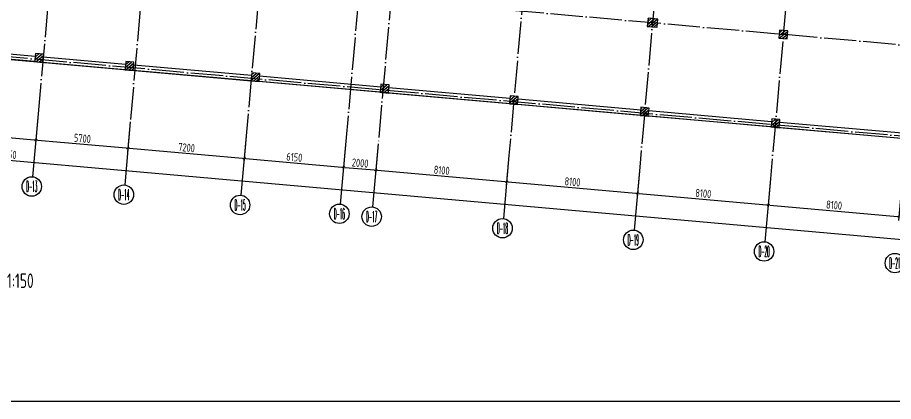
# Model space of a CAD drawing. Header units: millimetres. Extents: x 156735 to 386235, y 467499 to 703525.
# Drawn here: x 278909 to 332942, y 467499 to 491173 of the extents above; entities that cross this region are included whole.
import ezdxf
from ezdxf.enums import TextEntityAlignment as Align

# ---------------------------------------------------------------- set-up
doc = ezdxf.new("R2010")
doc.units = ezdxf.units.MM
doc.header["$LTSCALE"] = 100
doc.header["$PDMODE"] = 35
doc.header["$PDSIZE"] = 200
doc.linetypes.add('DOTE', pattern=[2.42, 2, -0.2, 0.02, -0.2])
for name, color, linetype in [('B-TEXT', 7, 'Continuous'), ('COLU', 7, 'Continuous'), ('h斜线-柱', 7, 'Continuous'), ('Q-AXIS', 3, 'Continuous'), ('Q-dote', 253, 'DOTE'), ('Q-TEXT', 2, 'Continuous'), ('WALL', 3, 'Continuous')]:
    doc.layers.add(name, color=color, linetype=linetype)
doc.styles.add('_TCH_AXIS', font='COMPLEX', dxfattribs={"bigfont": 'GBCBIG'})
doc.styles.add('COMPLEX', font='tssdeng.shx', dxfattribs={"width": 0.7, "bigfont": 'tssdchn.shx'})
doc.styles.add('TSSD_Dimension', font='Tssdeng.shx', dxfattribs={"width": 0.7, "bigfont": 'hztxt.shx'})
doc.styles.add('TSSD_REIN', font='Tssdeng.shx', dxfattribs={"width": 0.7, "bigfont": 'hztxt.shx'})
doc.dimstyles.new('TSSD_100_100$0', dxfattribs={"dimtxt": 300, "dimasz": 100, "dimexe": 250, "dimexo": 250, "dimgap": 100, "dimtad": 1, "dimdec": 0, "dimzin": 0, "dimdsep": 46, "dimtxsty": 'TSSD_Dimension', "dimblk": '_tsdbk', "dimblk1": '_tsdbk', "dimblk2": '_tsdbk', "dimsah": 1, "dimcen": 0, "dimclrt": 7, "dimadec": 0, "dimazin": 0, "dimtfac": 1, "dimtdec": 0, "dimtix": 1, "dimtmove": 2, "dimatfit": 3, "dimldrblk": '_tsdbk', "dimfxl": 1, "dimtolj": 1, "dimtzin": 0, "dimarcsym": 0})
pattern_1 = [(39.931646, (-467527.32, -323147.44), (-81.517904, 97.384965), [])]

# ---------------------------------------------------------------- blocks, each defined once
blk = doc.blocks.new('_tsdbk')
blk.add_line((-1, 0), (0, 0))
at = {"const_width": 0.5}
blk.add_lwpolyline([(-0.7, -0.7), (0.7, 0.7)], dxfattribs=at)
blk = doc.blocks.new('*D113')
at = {"layer": 'Defpoints', "color": 0}
for p in [(195618, 492739), (361118, 478060), (360853, 475069)]:
    blk.add_point(p, dxfattribs=at)
at = {"layer": 'Q-AXIS', "color": 0, "lineweight": -2}
for p, q in [((195596, 492490), (195330, 489498)), ((195452, 489738), (360753, 475078)), ((361096, 477811), (360831, 474820))]:
    blk.add_line(p, q, dxfattribs=at)
at = {"layer": 'Q-AXIS', "color": 0, "lineweight": -2, "xscale": 100, "yscale": 100, "zscale": 100}
for p, rotation in [((195352, 489747), 174.9316457824843), ((360853, 475069), 354.9316457824842)]:
    blk.add_blockref('_tsdbk', p, dxfattribs=dict(at, rotation=rotation))
at = {"layer": 'Q-AXIS', "color": 7, "insert": (278133, 482757), "char_height": 500, "attachment_point": 5, "rotation": 354.9316, "style": 'TSSD_Dimension'}
blk.add_mtext('\\A1;166150', dxfattribs=at)
blk = doc.blocks.new('*D356')
at = {"layer": 'Defpoints', "color": 0}
for p in [(301153, 483379), (309222, 482663), (309079, 481049)]:
    blk.add_point(p, dxfattribs=at)
at = {"layer": 'Q-AXIS', "color": 0, "lineweight": -2}
for p, q in [((301131, 483130), (300988, 481515)), ((309200, 482414), (309057, 480800)), ((301110, 481755), (308979, 481057))]:
    blk.add_line(p, q, dxfattribs=at)
at = {"layer": 'Q-AXIS', "color": 0, "lineweight": -2, "xscale": 100, "yscale": 100, "zscale": 100}
for p, rotation in [((301010, 481764), 174.9316457824843), ((309079, 481049), 354.9316457824842)]:
    blk.add_blockref('_tsdbk', p, dxfattribs=dict(at, rotation=rotation))
at = {"layer": 'Q-AXIS', "color": 7, "insert": (305075, 481755), "char_height": 500, "attachment_point": 5, "rotation": 354.9316, "style": 'TSSD_Dimension'}
blk.add_mtext('\\A1;8100', dxfattribs=at)
blk = doc.blocks.new('_AXISO')
blk.add_circle((0, 0), 0.5)
at = {"layer": 'B-TEXT', "style": 'COMPLEX', "width": 1.450893}
blk.add_attdef('A', text='', height=0.56, dxfattribs=at).set_placement((0.249375, -0.28), (0.749375, -0.28), align=Align.FIT)
blk = doc.blocks.new('*D357')
at = {"layer": 'Defpoints', "color": 0}
for p in [(285863, 484735), (293035, 484099), (292892, 482484)]:
    blk.add_point(p, dxfattribs=at)
at = {"layer": 'Q-AXIS', "color": 0, "lineweight": -2}
for p, q in [((285841, 484486), (285698, 482871)), ((293013, 483850), (292870, 482235)), ((285820, 483111), (292793, 482493))]:
    blk.add_line(p, q, dxfattribs=at)
at = {"layer": 'Q-AXIS', "color": 0, "lineweight": -2, "xscale": 100, "yscale": 100, "zscale": 100}
for p, rotation in [((285720, 483120), 174.9316457824843), ((292892, 482484), 354.9316457824842)]:
    blk.add_blockref('_tsdbk', p, dxfattribs=dict(at, rotation=rotation))
at = {"layer": 'Q-AXIS', "color": 7, "insert": (289337, 483151), "char_height": 500, "attachment_point": 5, "rotation": 354.9316, "style": 'TSSD_Dimension'}
blk.add_mtext('\\A1;7200', dxfattribs=at)
blk = doc.blocks.new('*D358')
at = {"layer": 'Defpoints', "color": 0}
for p in [(280186, 485238), (285863, 484735), (285720, 483120)]:
    blk.add_point(p, dxfattribs=at)
at = {"layer": 'Q-AXIS', "color": 0, "lineweight": -2}
for p, q in [((280164, 484989), (280020, 483375)), ((285841, 484486), (285698, 482871)), ((280142, 483615), (285621, 483129))]:
    blk.add_line(p, q, dxfattribs=at)
at = {"layer": 'Q-AXIS', "color": 0, "lineweight": -2, "xscale": 100, "yscale": 100, "zscale": 100}
for p, rotation in [((280043, 483624), 174.9316457824843), ((285720, 483120), 354.9316457824842)]:
    blk.add_blockref('_tsdbk', p, dxfattribs=dict(at, rotation=rotation))
at = {"layer": 'Q-AXIS', "color": 7, "insert": (282912, 483721), "char_height": 500, "attachment_point": 5, "rotation": 354.9316, "style": 'TSSD_Dimension'}
blk.add_mtext('\\A1;5700', dxfattribs=at)
blk = doc.blocks.new('*D359')
at = {"layer": 'Defpoints', "color": 0}
for p in [(274209, 485768), (280186, 485238), (280043, 483624)]:
    blk.add_point(p, dxfattribs=at)
at = {"layer": 'Q-AXIS', "color": 0, "lineweight": -2}
for p, q in [((274187, 485519), (274044, 483905)), ((280164, 484989), (280020, 483375)), ((274166, 484145), (279943, 483633))]:
    blk.add_line(p, q, dxfattribs=at)
at = {"layer": 'Q-AXIS', "color": 0, "lineweight": -2, "xscale": 100, "yscale": 100, "zscale": 100}
for p, rotation in [((274066, 484154), 174.9316457824843), ((280043, 483624), 354.9316457824842)]:
    blk.add_blockref('_tsdbk', p, dxfattribs=dict(at, rotation=rotation))
at = {"layer": 'Q-AXIS', "color": 7, "insert": (277085, 484238), "char_height": 500, "attachment_point": 5, "rotation": 354.9316, "style": 'TSSD_Dimension'}
blk.add_mtext('\\A1;6000', dxfattribs=at)
blk = doc.blocks.new('*D361')
at = {"layer": 'Defpoints', "color": 0}
for p in [(293035, 484099), (299161, 483555), (299018, 481941)]:
    blk.add_point(p, dxfattribs=at)
at = {"layer": 'Q-AXIS', "color": 0, "lineweight": -2}
for p, q in [((293013, 483850), (292870, 482235)), ((299139, 483306), (298996, 481692)), ((292992, 482475), (298918, 481950))]:
    blk.add_line(p, q, dxfattribs=at)
at = {"layer": 'Q-AXIS', "color": 0, "lineweight": -2, "xscale": 100, "yscale": 100, "zscale": 100}
for p, rotation in [((292892, 482484), 174.9316457824843), ((299018, 481941), 354.9316457824842)]:
    blk.add_blockref('_tsdbk', p, dxfattribs=dict(at, rotation=rotation))
at = {"layer": 'Q-AXIS', "color": 7, "insert": (295986, 482561), "char_height": 500, "attachment_point": 5, "rotation": 354.9316, "style": 'TSSD_Dimension'}
blk.add_mtext('\\A1;6150', dxfattribs=at)
blk = doc.blocks.new('*D362')
at = {"layer": 'Defpoints', "color": 0}
for p in [(299161, 483555), (301153, 483379), (301010, 481764)]:
    blk.add_point(p, dxfattribs=at)
at = {"layer": 'Q-AXIS', "color": 0, "lineweight": -2}
for p, q in [((299139, 483306), (298996, 481692)), ((301131, 483130), (300988, 481515)), ((299118, 481932), (300911, 481773))]:
    blk.add_line(p, q, dxfattribs=at)
at = {"layer": 'Q-AXIS', "color": 0, "lineweight": -2, "xscale": 100, "yscale": 100, "zscale": 100}
for p, rotation in [((299018, 481941), 174.9316457824843), ((301010, 481764), 354.9316457824842)]:
    blk.add_blockref('_tsdbk', p, dxfattribs=dict(at, rotation=rotation))
at = {"layer": 'Q-AXIS', "color": 7, "insert": (300045, 482201), "char_height": 500, "attachment_point": 5, "rotation": 354.9316, "style": 'TSSD_Dimension'}
blk.add_mtext('\\A1;2000', dxfattribs=at)
blk = doc.blocks.new('*D368')
at = {"layer": 'Defpoints', "color": 0}
for p in [(317290, 481947), (325358, 481232), (325215, 479617)]:
    blk.add_point(p, dxfattribs=at)
at = {"layer": 'Q-AXIS', "color": 0, "lineweight": -2}
for p, q in [((317268, 481698), (317125, 480084)), ((325336, 480983), (325193, 479368)), ((317247, 480324), (325116, 479626))]:
    blk.add_line(p, q, dxfattribs=at)
at = {"layer": 'Q-AXIS', "color": 0, "lineweight": -2, "xscale": 100, "yscale": 100, "zscale": 100}
for p, rotation in [((317147, 480333), 174.9316457824843), ((325215, 479617), 354.9316457824842)]:
    blk.add_blockref('_tsdbk', p, dxfattribs=dict(at, rotation=rotation))
at = {"layer": 'Q-AXIS', "color": 7, "insert": (321212, 480324), "char_height": 500, "attachment_point": 5, "rotation": 354.9316, "style": 'TSSD_Dimension'}
blk.add_mtext('\\A1;8100', dxfattribs=at)
blk = doc.blocks.new('*D369')
at = {"layer": 'Defpoints', "color": 0}
for p in [(325358, 481232), (333427, 480516), (333284, 478902)]:
    blk.add_point(p, dxfattribs=at)
at = {"layer": 'Q-AXIS', "color": 0, "lineweight": -2}
for p, q in [((325336, 480983), (325193, 479368)), ((333405, 480267), (333261, 478653)), ((325315, 479609), (333184, 478911))]:
    blk.add_line(p, q, dxfattribs=at)
at = {"layer": 'Q-AXIS', "color": 0, "lineweight": -2, "xscale": 100, "yscale": 100, "zscale": 100}
for p, rotation in [((325215, 479617), 174.9316457824843), ((333284, 478902), 354.9316457824842)]:
    blk.add_blockref('_tsdbk', p, dxfattribs=dict(at, rotation=rotation))
at = {"layer": 'Q-AXIS', "color": 7, "insert": (329280, 479608), "char_height": 500, "attachment_point": 5, "rotation": 354.9316, "style": 'TSSD_Dimension'}
blk.add_mtext('\\A1;8100', dxfattribs=at)
blk = doc.blocks.new('*D373')
at = {"layer": 'Defpoints', "color": 0}
for p in [(309222, 482663), (317290, 481947), (317147, 480333)]:
    blk.add_point(p, dxfattribs=at)
at = {"layer": 'Q-AXIS', "color": 0, "lineweight": -2}
for p, q in [((309200, 482414), (309057, 480800)), ((317268, 481698), (317125, 480084)), ((309178, 481040), (317047, 480342))]:
    blk.add_line(p, q, dxfattribs=at)
at = {"layer": 'Q-AXIS', "color": 0, "lineweight": -2, "xscale": 100, "yscale": 100, "zscale": 100}
for p, rotation in [((309079, 481049), 174.9316457824843), ((317147, 480333), 354.9316457824842)]:
    blk.add_blockref('_tsdbk', p, dxfattribs=dict(at, rotation=rotation))
at = {"layer": 'Q-AXIS', "color": 7, "insert": (313144, 481039), "char_height": 500, "attachment_point": 5, "rotation": 354.9316, "style": 'TSSD_Dimension'}
blk.add_mtext('\\A1;8100', dxfattribs=at)

msp = doc.modelspace()

# ---------------------------------------------------------------- hatches: boundary and pattern name
at = {"layer": 'h斜线-柱'}
h = msp.add_hatch(dxfattribs=at)
h.set_pattern_fill('ANSI31', color=256, scale=40, angle=-5.06835, style=0)
h.set_pattern_definition([(39.931646, (-483663.42, -321709.97), (-81.517904, 97.384965), [])])
h.paths.add_polyline_path([(317758.8, 490627.8), (318356.4, 490574.8), (318400.6, 491072.8), (317803, 491125.8)])
h = msp.add_hatch(dxfattribs=at)
h.set_pattern_fill('ANSI31', color=256, scale=40, angle=-5.06835, style=0)
h.set_pattern_definition(pattern_1)
h.paths.add_polyline_path([(325876.4, 489901.5), (326374.4, 489857.3), (326418.6, 490355.3), (325920.5, 490399.5)])
h = msp.add_hatch(dxfattribs=at)
h.set_pattern_fill('ANSI31', color=256, scale=40, angle=-5.06835, style=0)
h.set_pattern_definition(pattern_1)
h.paths.add_polyline_path([(279968.8, 488451.5), (280466.8, 488407.3), (280511, 488905.3), (280012.9, 488949.5)])
h = msp.add_hatch(dxfattribs=at)
h.set_pattern_fill('ANSI31', color=256, scale=40, angle=-5.06835, style=0)
h.set_pattern_definition(pattern_1)
h.paths.add_polyline_path([(285546.9, 487956.7), (286044.9, 487912.6), (286089.1, 488410.6), (285591, 488454.8)])
h = msp.add_hatch(dxfattribs=at)
h.set_pattern_fill('ANSI31', color=256, scale=40, angle=-5.06835, style=0)
h.set_pattern_definition(pattern_1)
h.paths.add_polyline_path([(293316.4, 487267.7), (293814.4, 487223.5), (293858.6, 487721.5), (293360.6, 487765.7)])
h = msp.add_hatch(dxfattribs=at)
h.set_pattern_fill('ANSI31', color=256, scale=40, angle=-5.06835, style=0)
h.set_pattern_definition(pattern_1)
h.paths.add_polyline_path([(301285.1, 486560.9), (301783.1, 486516.7), (301827.3, 487014.8), (301329.3, 487058.9)])
h = msp.add_hatch(dxfattribs=at)
h.set_pattern_fill('ANSI31', color=256, scale=40, angle=-5.06835, style=0)
h.set_pattern_definition(pattern_1)
h.paths.add_polyline_path([(309253.8, 485854.1), (309751.9, 485810), (309796, 486308), (309298, 486352.2)])
h = msp.add_hatch(dxfattribs=at)
h.set_pattern_fill('ANSI31', color=256, scale=40, angle=-5.06835, style=0)
h.set_pattern_definition(pattern_1)
h.paths.add_polyline_path([(317322.1, 485138.6), (317820.2, 485094.4), (317864.4, 485592.4), (317366.3, 485636.6)])
h = msp.add_hatch(dxfattribs=at)
h.set_pattern_fill('ANSI31', color=256, scale=40, angle=-5.06835, style=0)
h.set_pattern_definition(pattern_1)
h.paths.add_polyline_path([(325390.5, 484423), (325888.5, 484378.8), (325932.7, 484876.8), (325434.6, 484921)])

# ---------------------------------------------------------------- linework, layer by layer
at = {"color": 1, "lineweight": 30}
msp.add_lwpolyline([(362535.6, 583574.8), (365164.3, 521984.6), (362034.4, 486694.6), (356406.5, 487193.7), (355920.6, 481715.2), (293316.4, 487267.7)], dxfattribs=at)
at = {"color": 6, "lineweight": 30}
msp.add_lwpolyline([(266421.9, 489652.9), (293316.4, 487267.7)], dxfattribs=at)
at = {"layer": 'COLU'}
for points in [[(317758.8, 490627.8), (318356.4, 490574.8), (318400.6, 491072.8), (317803, 491125.8)], [(325876.4, 489901.5), (326374.4, 489857.3), (326418.6, 490355.3), (325920.5, 490399.5)], [(279968.8, 488451.5), (280466.8, 488407.3), (280511, 488905.3), (280012.9, 488949.5)], [(285546.9, 487956.7), (286044.9, 487912.6), (286089.1, 488410.6), (285591, 488454.8)], [(293316.4, 487267.7), (293814.4, 487223.5), (293858.6, 487721.5), (293360.6, 487765.7)], [(301285.1, 486560.9), (301783.1, 486516.7), (301827.3, 487014.8), (301329.3, 487058.9)], [(309253.8, 485854.1), (309751.9, 485810), (309796, 486308), (309298, 486352.2)], [(317322.1, 485138.6), (317820.2, 485094.4), (317864.4, 485592.4), (317366.3, 485636.6)], [(325390.5, 484423), (325888.5, 484378.8), (325932.7, 484876.8), (325434.6, 484921)]]:
    msp.add_lwpolyline(points, close=True, dxfattribs=at)
at = {"layer": 'Q-AXIS'}
for p, q in [((280185.8, 485238.3), (279841.1, 481352.7)), ((285863.5, 484734.7), (285518.8, 480849.1)), ((293035.3, 484098.7), (292690.7, 480213)), ((299161.3, 483555.3), (298816.7, 479669.7)), ((301153.5, 483378.6), (300808.8, 479493)), ((309221.8, 482663.1), (308877.2, 478777.4)), ((317290.1, 481947.5), (316945.5, 478061.8)), ((325358.4, 481231.9), (325013.8, 477346.3))]:
    msp.add_line(p, q, dxfattribs=at)
msp.add_lwpolyline([(156734.8, 703525.4), (386234.8, 703525.4), (386234.8, 467498.7), (156734.8, 467498.7)], close=True, dxfattribs=at)
at = {"layer": 'Q-dote', "ltscale": 10}
for p, q in [((307137.1, 550845.3), (301153.5, 483378.6)), ((298480.1, 545489.1), (293035.3, 484098.7)), ((314657.7, 543953.9), (309221.8, 482663.1)), ((322726.1, 543238.3), (317290.1, 481947.5)), ((284415.8, 532932.5), (280185.8, 485238.3)), ((290115.6, 532678), (285863.5, 484734.7)), ((301650.9, 511626.6), (299161.3, 483555.3)), ((364397.3, 486736), (191125.3, 502103.6)), ((363902.6, 481157.9), (198200.3, 495854.2)), ((326536.8, 494518.2), (325358.4, 481231.9))]:
    msp.add_line(p, q, dxfattribs=at)
at = {"layer": 'WALL'}
for points in [[(274770.2, 489263.9), (279999.7, 488800.1), (279968.8, 488451.5), (274739.3, 488915.3)], [(280497.7, 488755.9), (285577.8, 488305.4), (285546.9, 487956.7), (280466.8, 488407.3)], [(286075.8, 488261.2), (293347.3, 487616.3), (293316.4, 487267.7), (286044.9, 487912.6)], [(293845.3, 487572.1), (301316, 486909.5), (301285.1, 486560.9), (293814.4, 487223.5)], [(301814.1, 486865.4), (309284.7, 486202.8), (309253.8, 485854.1), (301783.1, 486516.7)], [(309782.8, 486158.6), (317353.1, 485487.2), (317322.1, 485138.6), (309751.9, 485810)], [(317851.1, 485443), (325421.4, 484771.6), (325390.5, 484423), (317820.2, 485094.4)], [(325919.4, 484727.4), (333489.7, 484056), (333458.8, 483707.4), (325888.5, 484378.8)]]:
    msp.add_lwpolyline(points, close=True, dxfattribs=at)

# ---------------------------------------------------------------- block references
at = {"layer": 'Q-AXIS'}
ref = msp.add_blockref('_AXISO', (279788.1, 480755), dxfattribs=dict(at, xscale=1199.999999999998, yscale=1200, zscale=1200, rotation=359.9996457873791))
ref.add_attrib('A', 'D-13', dxfattribs={"color": 7, "height": 678.82, "rotation": 359.99965, "style": '_TCH_AXIS', "width": 0.272727}).set_placement((279448.7, 480415.6), (280127.5, 480415.6), align=Align.FIT)
ref = msp.add_blockref('_AXISO', (285465.8, 480251.4), dxfattribs=dict(at, xscale=1199.999999999998, yscale=1200, zscale=1200, rotation=359.9996457873791))
ref.add_attrib('A', 'D-14', dxfattribs={"color": 7, "height": 678.82, "rotation": 359.99965, "style": '_TCH_AXIS', "width": 0.265823}).set_placement((285126.4, 479912), (285805.3, 479912), align=Align.FIT)
ref = msp.add_blockref('_AXISO', (292637.7, 479615.4), dxfattribs=dict(at, xscale=1199.999999999998, yscale=1200, zscale=1200, rotation=359.9996457873791))
ref.add_attrib('A', 'D-15', dxfattribs={"color": 7, "height": 678.82, "rotation": 359.99965, "style": '_TCH_AXIS', "width": 0.272727}).set_placement((292298.3, 479276), (292977.1, 479276), align=Align.FIT)
ref = msp.add_blockref('_AXISO', (298763.6, 479072), dxfattribs=dict(at, xscale=1199.999999999998, yscale=1200, zscale=1200, rotation=359.9996457873791))
ref.add_attrib('A', 'D-16', dxfattribs={"color": 7, "height": 678.82, "rotation": 359.99965, "style": '_TCH_AXIS', "width": 0.272727}).set_placement((298424.2, 478732.6), (299103.1, 478732.6), align=Align.FIT)
ref = msp.add_blockref('_AXISO', (300755.8, 478895.4), dxfattribs=dict(at, xscale=1199.999999999998, yscale=1200, zscale=1200, rotation=359.9996457873791))
ref.add_attrib('A', 'D-17', dxfattribs={"color": 7, "height": 678.82, "rotation": 359.99965, "style": '_TCH_AXIS', "width": 0.272727}).set_placement((300416.4, 478556), (301095.2, 478555.9), align=Align.FIT)
ref = msp.add_blockref('_AXISO', (308824.2, 478179.8), dxfattribs=dict(at, xscale=1199.999999999998, yscale=1200, zscale=1200, rotation=359.9996457873791))
ref.add_attrib('A', 'D-18', dxfattribs={"color": 7, "height": 678.82, "rotation": 359.99965, "style": '_TCH_AXIS', "width": 0.272727}).set_placement((308484.7, 477840.4), (309163.6, 477840.4), align=Align.FIT)
ref = msp.add_blockref('_AXISO', (316892.5, 477464.2), dxfattribs=dict(at, xscale=1199.999999999998, yscale=1200, zscale=1200, rotation=359.9996457873791))
ref.add_attrib('A', 'D-19', dxfattribs={"color": 7, "height": 678.82, "rotation": 359.99965, "style": '_TCH_AXIS', "width": 0.272727}).set_placement((316553.1, 477124.8), (317231.9, 477124.8), align=Align.FIT)
ref = msp.add_blockref('_AXISO', (324960.8, 476748.6), dxfattribs=dict(at, xscale=1199.999999999998, yscale=1200, zscale=1200, rotation=359.9996457873791))
ref.add_attrib('A', 'D-20', dxfattribs={"color": 7, "height": 678.82, "rotation": 359.99965, "style": '_TCH_AXIS', "width": 0.256098}).set_placement((324621.4, 476409.2), (325300.2, 476409.2), align=Align.FIT)
ref = msp.add_blockref('_AXISO', (333029.1, 476033), dxfattribs=dict(at, xscale=1199.999999999998, yscale=1200, zscale=1200, rotation=359.9996457873791))
ref.add_attrib('A', 'D-21', dxfattribs={"color": 7, "height": 678.82, "rotation": 359.99965, "style": '_TCH_AXIS', "width": 0.272727}).set_placement((332689.7, 475693.6), (333368.5, 475693.6), align=Align.FIT)

# ---------------------------------------------------------------- texts
at = {"layer": 'Q-TEXT', "style": 'TSSD_REIN', "width": 0.7}
msp.add_text('1:150', height=900, rotation=360, dxfattribs=at).set_placement((278259.5, 474223.4), align=Align.BOTTOM_LEFT)

# ---------------------------------------------------------------- dimensions: what is measured, and where the dimension line sits
at = {"layer": 'Q-AXIS'}
for base, p1, p2, picture, middle in [((360852.8, 475068.9), (195617.7, 492738.7), (361118.1, 478060.3), '*D113', (278133.5, 482756.7)), ((280042.6, 483623.9), (274209.2, 485768.4), (280185.8, 485238.3), '*D359', (277085.2, 484237.5)), ((285720.3, 483120.3), (280185.8, 485238.3), (285863.5, 484734.7), '*D358', (282912.3, 483720.7)), ((292892.1, 482484.2), (285863.5, 484734.7), (293035.3, 484098.7), '*D357', (289337.1, 483150.9)), ((299018.1, 481940.9), (293035.3, 484098.7), (299161.3, 483555.3), '*D361', (295986, 482561.2)), ((301010.3, 481764.2), (299161.3, 483555.3), (301153.5, 483378.6), '*D362', (300045.1, 482201.2)), ((309078.6, 481048.6), (301153.5, 483378.6), (309221.8, 482663.1), '*D356', (305075.4, 481755.1)), ((317146.9, 480333.1), (309221.8, 482663.1), (317290.1, 481947.5), '*D373', (313143.7, 481039.5)), ((325215.3, 479617.5), (317290.1, 481947.5), (325358.4, 481231.9), '*D368', (321212, 480323.9)), ((333283.6, 478901.9), (325358.4, 481231.9), (333426.8, 480516.3), '*D369', (329280.3, 479608.3))]:
    dim = msp.add_linear_dim(base=base, p1=p1, p2=p2, angle=354.93165, dimstyle='TSSD_100_100$0', override={"dimtxt": 500}, dxfattribs=at)
    dim.commit()
    dim.dimension.update_dxf_attribs({"geometry": picture, "text_midpoint": middle})

doc.saveas('drawing.dxf')
